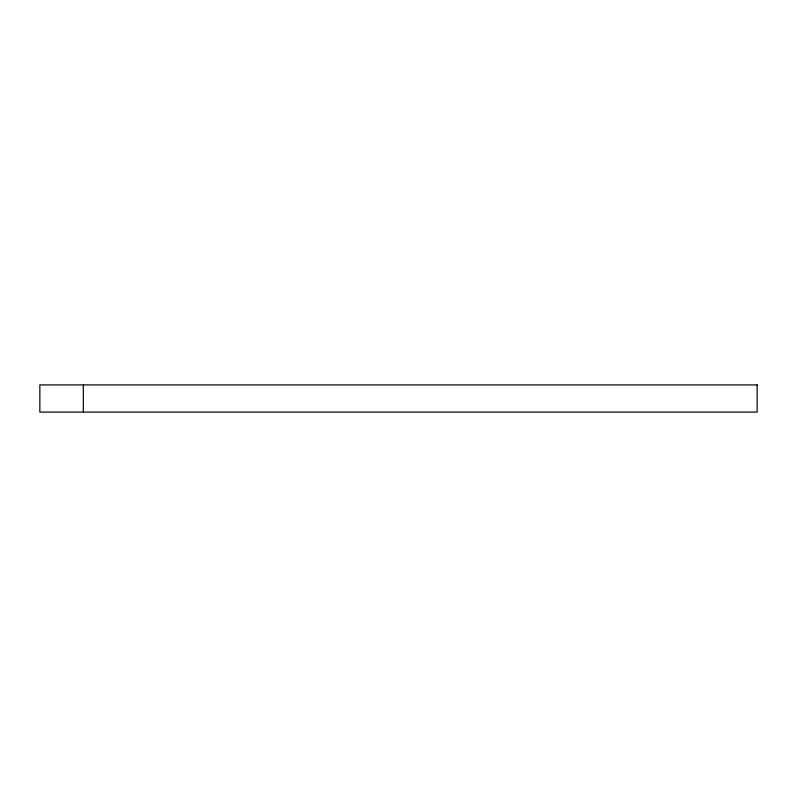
<?xml version="1.0" encoding="UTF-8"?>
<svg xmlns="http://www.w3.org/2000/svg" width="797" height="797" viewBox="0 0 797 797"><rect width="100%" height="100%" fill="white"/><g stroke="black" fill="none" stroke-linecap="round" stroke-linejoin="round"><path stroke-width="1.2" d="M83.326 384.911L83.326 412.089M757.15 384.911L39.85 384.911L39.85 412.089L757.15 412.089L757.15 384.911"/></g></svg>
